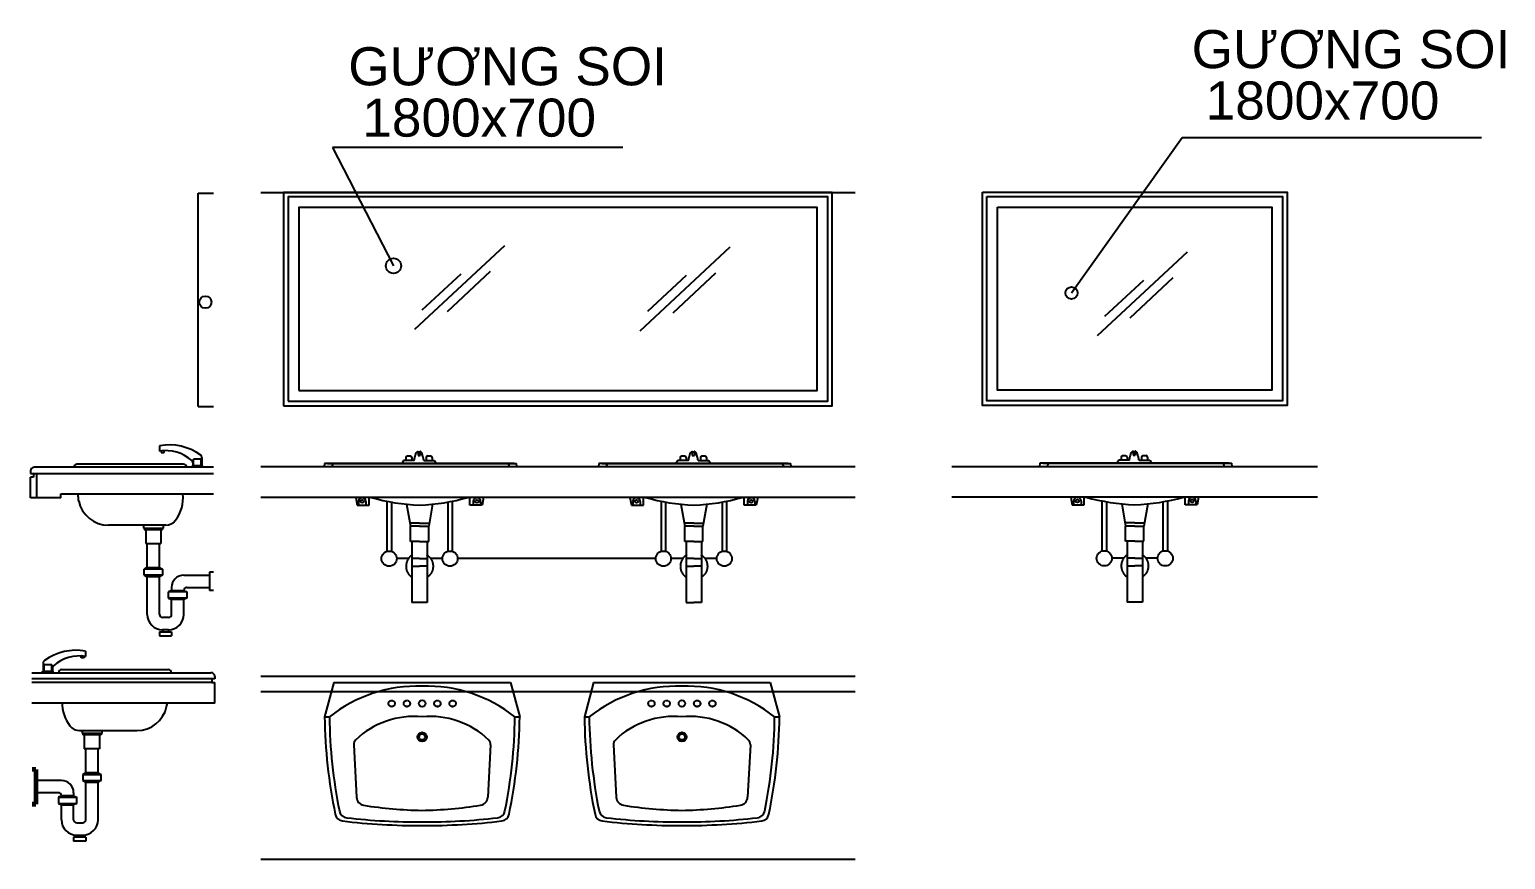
# Model space of a CAD drawing. Header units: inches. Extents: x 242965 to 445791, y 236206 to 423703.
# Drawn here: x 335822 to 340665, y 352039 to 354762 of the extents above; entities that cross this region are included whole.
import ezdxf

# ---------------------------------------------------------------- set-up
doc = ezdxf.new("R2010")
doc.units = ezdxf.units.IN
doc.header["$MEASUREMENT"] = 0
doc.linetypes.add('DASHED', pattern=[0.75, 0.5, -0.25])
doc.linetypes.add('DASHEDX2', pattern=[1.5, 1, -0.5])
doc.layers.add('9', color=251, linetype='Continuous', lineweight=13)
for name, color, linetype in [('HATCH', 8, 'Continuous'), ('NOI THAT', 42, 'Continuous'), ('TOILET', 35, 'Continuous')]:
    doc.layers.add(name, color=color, linetype=linetype)
doc.styles.add('VSIMPLEX', font='', dxfattribs={"height": 200})
doc.styles.get('VSIMPLEX').set_extended_font_data('VNI-Helve')

# ---------------------------------------------------------------- blocks, each defined once
blk = doc.blocks.new('A$C305263F2')
at = {"layer": 'HATCH', "linetype": 'Continuous'}
for p, q in [((477.8, 874.1), (773, 1149.2)), ((501.9, 937.6), (629.3, 1056.3)), ((584.9, 932.9), (725.9, 1064.4))]:
    blk.add_line(p, q, dxfattribs=at)
blk.add_lwpolyline([(115, 1330.3), (1085, 1330.3), (1085, 660.3), (115, 660.3)], close=True, dxfattribs=at)
at = {"layer": 'NOI THAT', "linetype": 'Continuous'}
for p, q in [((392.6, 1014.2), (755.9, 1524)), ((755.9, 1524), (1737.4, 1524)), ((595, 494.4), (601.6, 494.4)), ((595, 494.4), (595, 481.9)), ((601.6, 494.4), (601.6, 481.9)), ((0, 445.3), (1200, 445.3)), ((547.3, 465.5), (541.4, 455.3)), ((582.6, 465.5), (547.3, 465.5)), ((554.9, 475.5), (554.9, 465.5)), ((559.9, 480.5), (569.9, 480.5)), ((574.9, 475.5), (574.9, 465.5)), ((582.7, 466), (582.8, 466.3)), ((582.7, 465.7), (582.7, 466)), ((582.7, 465.5), (582.7, 465.7)), ((582.8, 466.9), (582.9, 467.3)), ((582.8, 466.6), (582.8, 466.9)), ((582.8, 466.3), (582.8, 466.6)), ((582.9, 467.7), (583, 468)), ((582.9, 467.3), (582.9, 467.7)), ((583, 468), (583.1, 468.4)), ((583.1, 468.8), (583.2, 469.2)), ((583.1, 468.4), (583.1, 468.8)), ((583.2, 469.6), (583.3, 470)), ((583.2, 469.2), (583.2, 469.6)), ((583.3, 470), (583.4, 470.4)), ((583.4, 470.4), (583.5, 470.8)), ((583.5, 471.2), (583.6, 471.6)), ((583.5, 470.8), (583.5, 471.2)), ((583.6, 471.6), (583.7, 472)), ((583.7, 472.4), (583.8, 472.7)), ((583.7, 472), (583.7, 472.4)), ((583.8, 472.7), (583.9, 473)), ((583.9, 473.4), (584, 473.7)), ((583.9, 473), (583.9, 473.4)), ((584, 474), (584.1, 474.2)), ((584, 473.7), (584, 474)), ((584.1, 474.2), (584.1, 474.5)), ((595, 481.9), (601.6, 481.9)), ((612.6, 474.2), (612.5, 474.5)), ((612.6, 474), (612.6, 474.2)), ((612.7, 473.7), (612.6, 474)), ((612.7, 473.4), (612.7, 473.7)), ((612.8, 473), (612.7, 473.4)), ((612.8, 472.7), (612.8, 473)), ((612.9, 472.4), (612.8, 472.7)), ((613, 472), (612.9, 472.4)), ((613, 471.6), (613, 472)), ((613.1, 471.2), (613, 471.6)), ((613.2, 470.8), (613.1, 471.2)), ((613.2, 470.4), (613.2, 470.8)), ((613.3, 470), (613.2, 470.4)), ((613.4, 469.6), (613.3, 470)), ((613.5, 469.2), (613.4, 469.6)), ((613.5, 468.8), (613.5, 469.2)), ((613.6, 468.4), (613.5, 468.8)), ((613.6, 468), (613.6, 468.4)), ((613.7, 467.7), (613.6, 468)), ((613.7, 467.3), (613.7, 467.7)), ((613.8, 466.9), (613.7, 467.3)), ((613.8, 466.6), (613.8, 466.9)), ((613.9, 466.3), (613.8, 466.6)), ((613.9, 466), (613.9, 466.3)), ((613.9, 465.7), (613.9, 466)), ((614, 465.5), (613.9, 465.7)), ((614, 465.5), (649.3, 465.5)), ((621.7, 475.5), (621.7, 465.5)), ((626.7, 480.5), (636.7, 480.5)), ((641.7, 475.5), (641.7, 465.5)), ((649.3, 465.5), (655.2, 455.3)), ((0, 345.3), (1200, 345.3)), ((390.4, 344.3), (395, 318.5)), ((434.5, 318.5), (434.5, 344.3)), ((765.5, 318.5), (765.5, 344.3)), ((809.6, 344.3), (805, 318.5)), ((395, 318.5), (434.5, 318.5)), ((399.5, 331.4), (399.5, 318.5)), ((423.8, 331.4), (423.8, 318.5)), ((492.5, 330.5), (492.5, 170)), ((507.5, 330.5), (507.5, 170)), ((557.2, 322), (570, 249.5)), ((642.8, 322), (630, 249.5)), ((692.5, 330.5), (692.5, 170)), ((707.5, 330.5), (707.5, 170)), ((805, 318.5), (765.5, 318.5)), ((776.2, 331.4), (776.2, 318.5)), ((800.5, 331.4), (800.5, 318.5)), ((600, 259.5), (568.2, 259.5)), ((570, 199.5), (570, 249.5)), ((600, 249.5), (570, 249.5)), ((600, 259.5), (631.8, 259.5)), ((600, 249.5), (630, 249.5)), ((630, 199.5), (630, 249.5)), ((600, 199.5), (570, 199.5)), ((575, 199.5), (575, 0)), ((600, 199.5), (630, 199.5)), ((625, 199.5), (625, 0)), ((524.9, 145.3), (564.6, 145.3)), ((524.9, 145.3), (564.6, 145.3)), ((565.2, 146), (564.3, 144.8)), ((566.2, 147.2), (565.2, 146)), ((567.2, 148.4), (566.2, 147.2)), ((568.3, 149.5), (567.2, 148.4)), ((569.4, 150.6), (568.3, 149.5)), ((570.5, 151.7), (569.4, 150.6)), ((571.7, 152.7), (570.5, 151.7)), ((572.9, 153.6), (571.7, 152.7)), ((574.1, 154.6), (572.9, 153.6)), ((575.4, 155.4), (574.1, 154.6)), ((576.7, 156.3), (575.4, 155.4)), ((623.3, 156.3), (624.6, 155.4)), ((624.6, 155.4), (625.9, 154.6)), ((625.9, 154.6), (627.1, 153.6)), ((627.1, 153.6), (628.3, 152.7)), ((628.3, 152.7), (629.5, 151.7)), ((629.5, 151.7), (630.6, 150.6)), ((630.6, 150.6), (631.7, 149.5)), ((631.7, 149.5), (632.8, 148.4)), ((632.8, 148.4), (633.8, 147.2)), ((633.8, 147.2), (634.8, 146)), ((634.8, 146), (635.7, 144.8)), ((635.4, 145.3), (675.1, 145.3)), ((635.4, 145.3), (675.1, 145.3)), ((555.7, 120.3), (555.6, 118.8)), ((555.6, 118.8), (555.7, 117.2)), ((555.8, 121.9), (555.7, 120.3)), ((555.7, 117.2), (555.7, 115.7)), ((555.7, 115.7), (555.9, 114.1)), ((555.9, 123.4), (555.8, 121.9)), ((556.1, 124.9), (555.9, 123.4)), ((555.9, 114.1), (556, 112.6)), ((556, 112.6), (556.3, 111.1)), ((556.4, 126.5), (556.1, 124.9)), ((556.3, 111.1), (556.6, 109.5)), ((556.7, 128), (556.4, 126.5)), ((556.6, 109.5), (556.9, 108)), ((557, 129.5), (556.7, 128)), ((556.9, 108), (557.3, 106.5)), ((557.4, 131), (557, 129.5)), ((557.3, 106.5), (557.7, 105)), ((557.9, 132.5), (557.4, 131)), ((557.7, 105), (558.2, 103.6)), ((558.4, 133.9), (557.9, 132.5)), ((558.2, 103.6), (558.8, 102.1)), ((559, 135.4), (558.4, 133.9)), ((558.8, 102.1), (559.4, 100.7)), ((559.6, 136.8), (559, 135.4)), ((559.4, 100.7), (560, 99.3)), ((560.2, 138.2), (559.6, 136.8)), ((560, 99.3), (560.7, 97.9)), ((560.9, 139.6), (560.2, 138.2)), ((560.7, 97.9), (561.5, 96.6)), ((561.7, 140.9), (560.9, 139.6)), ((562.5, 142.2), (561.7, 140.9)), ((563.4, 143.5), (562.5, 142.2)), ((564.3, 144.8), (563.4, 143.5)), ((600, 143.5), (575, 143.5)), ((575, 118.5), (600, 118.5)), ((600, 143.5), (625, 143.5)), ((625, 118.5), (600, 118.5)), ((635.7, 144.8), (636.6, 143.5)), ((636.6, 143.5), (637.5, 142.2)), ((637.5, 142.2), (638.3, 140.9)), ((638.3, 140.9), (639.1, 139.6)), ((639.3, 97.9), (638.5, 96.6)), ((639.1, 139.6), (639.8, 138.2)), ((640, 99.3), (639.3, 97.9)), ((639.8, 138.2), (640.4, 136.8)), ((640.6, 100.7), (640, 99.3)), ((640.4, 136.8), (641, 135.4)), ((641.2, 102.1), (640.6, 100.7)), ((641, 135.4), (641.6, 133.9)), ((641.8, 103.6), (641.2, 102.1)), ((641.6, 133.9), (642.1, 132.5)), ((642.3, 105), (641.8, 103.6)), ((642.1, 132.5), (642.6, 131)), ((642.7, 106.5), (642.3, 105)), ((642.6, 131), (643, 129.5)), ((643.1, 108), (642.7, 106.5)), ((643, 129.5), (643.3, 128)), ((643.4, 109.5), (643.1, 108)), ((643.3, 128), (643.6, 126.5)), ((643.7, 111.1), (643.4, 109.5)), ((643.6, 126.5), (643.9, 124.9)), ((644, 112.6), (643.7, 111.1)), ((643.9, 124.9), (644.1, 123.4)), ((644.1, 114.1), (644, 112.6)), ((644.1, 123.4), (644.2, 121.9)), ((644.3, 115.7), (644.1, 114.1)), ((644.2, 121.9), (644.3, 120.3)), ((644.3, 120.3), (644.4, 118.8)), ((644.4, 118.8), (644.3, 117.2)), ((644.3, 117.2), (644.3, 115.7)), ((561.5, 96.6), (562.3, 95.2)), ((562.3, 95.2), (563.1, 93.9)), ((563.1, 93.9), (564, 92.6)), ((564, 92.6), (565.8, 90.2)), ((564.9, 91.4), (565.9, 90.2)), ((565.9, 90.2), (566.9, 89)), ((566.9, 89), (567.9, 87.9)), ((567.9, 87.9), (569, 86.8)), ((569, 86.8), (570.1, 85.7)), ((570.1, 85.7), (571.3, 84.7)), ((571.3, 84.7), (572.5, 83.7)), ((572.5, 83.7), (573.7, 82.8)), ((573.7, 82.8), (575, 81.9)), ((626.3, 82.8), (625, 81.9)), ((627.5, 83.7), (626.3, 82.8)), ((628.7, 84.7), (627.5, 83.7)), ((629.9, 85.7), (628.7, 84.7)), ((631, 86.8), (629.9, 85.7)), ((632.1, 87.9), (631, 86.8)), ((633.1, 89), (632.1, 87.9)), ((634.1, 90.2), (633.1, 89)), ((635.1, 91.4), (634.1, 90.2)), ((636, 92.6), (634.2, 90.2)), ((636.9, 93.9), (636, 92.6)), ((637.7, 95.2), (636.9, 93.9)), ((638.5, 96.6), (637.7, 95.2)), ((625, 0), (575, 0))]:
    blk.add_line(p, q, dxfattribs=at)
at = {"layer": 'NOI THAT'}
for p, q in [((288.1, 455.3), (287.4, 445.3)), ((909.9, 455.3), (288.1, 455.3)), ((298.4, 455.3), (909.9, 455.3)), ((313.3, 445.3), (316.9, 455.3)), ((894.9, 445.3), (891.3, 455.3)), ((909.9, 455.3), (918.4, 455.3)), ((919.5, 445.3), (918.4, 455.3))]:
    blk.add_line(p, q, dxfattribs=at)
at = {"layer": 'NOI THAT', "linetype": 'Continuous'}
for points in [[(100, 1345.3), (1100, 1345.3), (1100, 645.3), (100, 645.3)], [(150, 1295.3), (1050, 1295.3), (1050, 695.3), (150, 695.3)]]:
    blk.add_lwpolyline(points, close=True, dxfattribs=at)
for points in [[(584.1, 474.5, -0.052379), (584.7, 476.5, 0.027546), (586, 480.3, 0.019021), (586.9, 483.8, -0.022763), (587.7, 486.8, -0.018388), (588.9, 490.4, -0.085869), (589.3, 491.1, -0.181444), (590.4, 491.6, 0.097961), (592.5, 492.4, 0.28506), (593.6, 494.6, -1.25813), (595, 494.4)], [(612.5, 474.5, 0.052387), (611.9, 476.5, -0.027555), (610.6, 480.3, -0.019028), (609.7, 483.8, 0.02277), (609, 486.8, 0.018388), (607.7, 490.4, 0.085869), (607.3, 491.1, 0.181444), (606.3, 491.6, -0.097961), (604.2, 492.4, -0.285035), (603, 494.6, 1.258072), (601.6, 494.4)]]:
    blk.add_lwpolyline(points, format="xyb", dxfattribs=at)
for centre, radius in [((392.6, 1014.2), 20), ((411.7, 331.4), 5.01), ((788.4, 331.4), 5.01), ((500, 143.5), 25), ((700, 143.5), 25)]:
    blk.add_circle(centre, radius, dxfattribs=at)
for centre, radius, start, end in [((559.9, 475.5), 5, 90, 180), ((569.9, 475.5), 5, 0, 90), ((626.7, 475.5), 5, 90, 180), ((636.7, 475.5), 5, 0, 90), ((411.7, 331.4), 12.1, 90, 180), ((411.7, 331.4), 12.1, 0, 90), ((639.9, 1076.1), 758.6, 254.719, 266.9872), ((560.1, 1076.1), 758.6, 273.0128, 285.281), ((788.4, 331.4), 12.1, 90, 180), ((788.4, 331.4), 12.1, 0, 90)]:
    blk.add_arc(centre, radius, start, end, dxfattribs=at)
at = {"layer": 'NOI THAT', "linetype": 'Continuous', "style": 'VSIMPLEX'}
for s, p in [('GÖÔNG SOI', (786.7, 1751.8)), ('1800x700', (832.6, 1583.3))]:
    blk.add_text(s, height=125, dxfattribs=at).set_placement(p)
blk = doc.blocks.new('A$C015D6503')
at = {"layer": 'HATCH', "linetype": 'Continuous'}
for p, q in [((505.8, 896.1), (801, 1171.2)), ((1245.3, 891.5), (1540.6, 1166.7)), ((529.9, 959.6), (657.3, 1078.3)), ((612.9, 954.9), (753.9, 1086.4)), ((1269.5, 955), (1396.9, 1073.8)), ((1352.5, 950.3), (1493.5, 1081.8))]:
    blk.add_line(p, q, dxfattribs=at)
blk.add_lwpolyline([(90, 660.3), (1860, 660.3), (1860, 1330.3), (90, 1330.3)], close=True, dxfattribs=at)
at = {"layer": 'NOI THAT', "linetype": 'Continuous'}
for p, q in [((1187.6, 1492.5), (235.1, 1492.5)), ((235.1, 1492.5), (435.3, 1104.3)), ((0, 1345.3), (1950, 1345.3)), ((515.9, 494.4), (522.5, 494.4)), ((515.9, 494.4), (515.9, 481.9)), ((522.5, 494.4), (522.5, 481.9)), ((1415.9, 494.4), (1415.9, 481.9)), ((1415.9, 494.4), (1422.5, 494.4)), ((1422.5, 494.4), (1422.5, 481.9)), ((0, 445.3), (1950, 445.3)), ((468.2, 465.5), (462.3, 455.3)), ((503.5, 465.5), (468.2, 465.5)), ((475.8, 475.5), (475.8, 465.5)), ((480.8, 480.5), (490.8, 480.5)), ((495.8, 475.5), (495.8, 465.5)), ((503.6, 466.3), (503.7, 466.6)), ((503.6, 466), (503.6, 466.3)), ((503.6, 465.7), (503.6, 466)), ((503.6, 465.5), (503.6, 465.7)), ((503.7, 466.9), (503.8, 467.3)), ((503.7, 466.6), (503.7, 466.9)), ((503.8, 467.7), (503.9, 468)), ((503.8, 467.3), (503.8, 467.7)), ((503.9, 468.4), (504, 468.8)), ((503.9, 468), (503.9, 468.4)), ((504, 468.8), (504.1, 469.2)), ((504.1, 469.6), (504.2, 470)), ((504.1, 469.2), (504.1, 469.6)), ((504.2, 470), (504.3, 470.4)), ((504.3, 470.8), (504.4, 471.2)), ((504.3, 470.4), (504.3, 470.8)), ((504.4, 471.2), (504.5, 471.6)), ((504.5, 471.6), (504.6, 472)), ((504.6, 472.4), (504.7, 472.7)), ((504.6, 472), (504.6, 472.4)), ((504.7, 473), (504.8, 473.4)), ((504.7, 472.7), (504.7, 473)), ((504.8, 473.4), (504.9, 473.7)), ((504.9, 474), (505, 474.2)), ((504.9, 473.7), (504.9, 474)), ((505, 474.2), (505, 474.5)), ((515.9, 481.9), (522.5, 481.9)), ((533.5, 474.2), (533.4, 474.5)), ((533.5, 474), (533.5, 474.2)), ((533.6, 473.7), (533.5, 474)), ((533.6, 473.4), (533.6, 473.7)), ((533.7, 473), (533.6, 473.4)), ((533.7, 472.7), (533.7, 473)), ((533.8, 472.4), (533.7, 472.7)), ((533.9, 472), (533.8, 472.4)), ((533.9, 471.6), (533.9, 472)), ((534, 471.2), (533.9, 471.6)), ((534.1, 470.8), (534, 471.2)), ((534.1, 470.4), (534.1, 470.8)), ((534.2, 470), (534.1, 470.4)), ((534.3, 469.6), (534.2, 470)), ((534.3, 469.2), (534.3, 469.6)), ((534.4, 468.8), (534.3, 469.2)), ((534.5, 468.4), (534.4, 468.8)), ((534.5, 468), (534.5, 468.4)), ((534.6, 467.7), (534.5, 468)), ((534.6, 467.3), (534.6, 467.7)), ((534.7, 466.9), (534.6, 467.3)), ((534.7, 466.6), (534.7, 466.9)), ((534.8, 466.3), (534.7, 466.6)), ((534.8, 466), (534.8, 466.3)), ((534.8, 465.7), (534.8, 466)), ((534.9, 465.5), (534.8, 465.7)), ((534.9, 465.5), (570.2, 465.5)), ((542.6, 475.5), (542.6, 465.5)), ((547.6, 480.5), (557.6, 480.5)), ((562.6, 475.5), (562.6, 465.5)), ((570.2, 465.5), (576.1, 455.3)), ((1368.2, 465.5), (1362.3, 455.3)), ((1403.5, 465.5), (1368.2, 465.5)), ((1375.8, 475.5), (1375.8, 465.5)), ((1380.8, 480.5), (1390.8, 480.5)), ((1395.8, 475.5), (1395.8, 465.5)), ((1403.6, 466.3), (1403.7, 466.6)), ((1403.6, 466), (1403.6, 466.3)), ((1403.6, 465.7), (1403.6, 466)), ((1403.6, 465.5), (1403.6, 465.7)), ((1403.7, 466.9), (1403.8, 467.3)), ((1403.7, 466.6), (1403.7, 466.9)), ((1403.8, 467.7), (1403.9, 468)), ((1403.8, 467.3), (1403.8, 467.7)), ((1403.9, 468.4), (1404, 468.8)), ((1403.9, 468), (1403.9, 468.4)), ((1404, 468.8), (1404.1, 469.2)), ((1404.1, 469.6), (1404.2, 470)), ((1404.1, 469.2), (1404.1, 469.6)), ((1404.2, 470), (1404.3, 470.4)), ((1404.3, 470.8), (1404.4, 471.2)), ((1404.3, 470.4), (1404.3, 470.8)), ((1404.4, 471.2), (1404.5, 471.6)), ((1404.5, 471.6), (1404.6, 472)), ((1404.6, 472.4), (1404.7, 472.7)), ((1404.6, 472), (1404.6, 472.4)), ((1404.7, 473), (1404.8, 473.4)), ((1404.7, 472.7), (1404.7, 473)), ((1404.8, 473.4), (1404.9, 473.7)), ((1404.9, 474), (1405, 474.2)), ((1404.9, 473.7), (1404.9, 474)), ((1405, 474.2), (1405, 474.5)), ((1415.9, 481.9), (1422.5, 481.9)), ((1433.5, 474.2), (1433.4, 474.5)), ((1433.5, 474), (1433.5, 474.2)), ((1433.6, 473.7), (1433.5, 474)), ((1433.6, 473.4), (1433.6, 473.7)), ((1433.7, 473), (1433.6, 473.4)), ((1433.7, 472.7), (1433.7, 473)), ((1433.8, 472.4), (1433.7, 472.7)), ((1433.9, 472), (1433.8, 472.4)), ((1433.9, 471.6), (1433.9, 472)), ((1434, 471.2), (1433.9, 471.6)), ((1434.1, 470.8), (1434, 471.2)), ((1434.1, 470.4), (1434.1, 470.8)), ((1434.2, 470), (1434.1, 470.4)), ((1434.3, 469.6), (1434.2, 470)), ((1434.3, 469.2), (1434.3, 469.6)), ((1434.4, 468.8), (1434.3, 469.2)), ((1434.5, 468.4), (1434.4, 468.8)), ((1434.5, 468), (1434.5, 468.4)), ((1434.6, 467.7), (1434.5, 468)), ((1434.6, 467.3), (1434.6, 467.7)), ((1434.7, 466.9), (1434.6, 467.3)), ((1434.7, 466.6), (1434.7, 466.9)), ((1434.8, 466.3), (1434.7, 466.6)), ((1434.8, 466), (1434.8, 466.3)), ((1434.8, 465.7), (1434.8, 466)), ((1434.9, 465.5), (1434.8, 465.7)), ((1434.9, 465.5), (1470.2, 465.5)), ((1442.6, 475.5), (1442.6, 465.5)), ((1447.6, 480.5), (1457.6, 480.5)), ((1462.6, 475.5), (1462.6, 465.5)), ((1470.2, 465.5), (1476.1, 455.3)), ((0, 345.3), (1950, 345.3)), ((311.3, 344.3), (315.9, 318.5)), ((355.4, 318.5), (355.4, 344.3)), ((686.4, 318.5), (686.4, 344.3)), ((730.5, 344.3), (725.9, 318.5)), ((1211.3, 344.3), (1215.9, 318.5)), ((1255.4, 318.5), (1255.4, 344.3)), ((1586.4, 318.5), (1586.4, 344.3)), ((1630.5, 344.3), (1625.9, 318.5)), ((315.9, 318.5), (355.4, 318.5)), ((320.4, 331.4), (320.4, 318.5)), ((344.7, 331.4), (344.7, 318.5)), ((413.4, 330.5), (413.4, 170)), ((428.4, 330.5), (428.4, 170)), ((478.1, 322), (490.9, 249.5)), ((563.7, 322), (550.9, 249.5)), ((613.4, 330.5), (613.4, 170)), ((628.4, 330.5), (628.4, 170)), ((725.9, 318.5), (686.4, 318.5)), ((697.1, 331.4), (697.1, 318.5)), ((721.4, 331.4), (721.4, 318.5)), ((1215.9, 318.5), (1255.4, 318.5)), ((1220.4, 331.4), (1220.4, 318.5)), ((1244.7, 331.4), (1244.7, 318.5)), ((1313.4, 330.5), (1313.4, 170)), ((1328.4, 330.5), (1328.4, 170)), ((1378.1, 322), (1390.9, 249.5)), ((1463.7, 322), (1450.9, 249.5)), ((1513.4, 330.5), (1513.4, 170)), ((1528.4, 330.5), (1528.4, 170)), ((1625.9, 318.5), (1586.4, 318.5)), ((1597.1, 331.4), (1597.1, 318.5)), ((1621.4, 331.4), (1621.4, 318.5)), ((520.9, 259.5), (489.1, 259.5)), ((520.9, 249.5), (490.9, 249.5)), ((490.9, 199.5), (490.9, 249.5)), ((520.9, 259.5), (552.7, 259.5)), ((520.9, 249.5), (550.9, 249.5)), ((550.9, 199.5), (550.9, 249.5)), ((1420.9, 259.5), (1389.1, 259.5)), ((1420.9, 249.5), (1390.9, 249.5)), ((1390.9, 199.5), (1390.9, 249.5)), ((1420.9, 259.5), (1452.7, 259.5)), ((1420.9, 249.5), (1450.9, 249.5)), ((1450.9, 199.5), (1450.9, 249.5)), ((520.9, 199.5), (490.9, 199.5)), ((495.9, 199.5), (495.9, 0)), ((520.9, 199.5), (550.9, 199.5)), ((545.9, 199.5), (545.9, 0)), ((1420.9, 199.5), (1390.9, 199.5)), ((1395.9, 199.5), (1395.9, 0)), ((1420.9, 199.5), (1450.9, 199.5)), ((1445.9, 199.5), (1445.9, 0)), ((445.8, 145.3), (485.5, 145.3)), ((486.1, 146), (485.1, 144.8)), ((487.1, 147.2), (486.1, 146)), ((488.1, 148.4), (487.1, 147.2)), ((489.1, 149.5), (488.1, 148.4)), ((490.2, 150.6), (489.1, 149.5)), ((491.4, 151.7), (490.2, 150.6)), ((492.6, 152.7), (491.4, 151.7)), ((493.8, 153.6), (492.6, 152.7)), ((495, 154.6), (493.8, 153.6)), ((496.3, 155.4), (495, 154.6)), ((497.6, 156.3), (496.3, 155.4)), ((544.2, 156.3), (545.5, 155.4)), ((545.5, 155.4), (546.8, 154.6)), ((546.8, 154.6), (548, 153.6)), ((548, 153.6), (549.2, 152.7)), ((549.2, 152.7), (550.4, 151.7)), ((550.4, 151.7), (551.5, 150.6)), ((551.5, 150.6), (552.6, 149.5)), ((552.6, 149.5), (553.7, 148.4)), ((553.7, 148.4), (554.7, 147.2)), ((554.7, 147.2), (555.7, 146)), ((555.7, 146), (556.6, 144.8)), ((556.3, 145.3), (596, 145.3)), ((645.8, 145.3), (1296, 145.3)), ((1345.8, 145.3), (1385.5, 145.3)), ((1386.1, 146), (1385.1, 144.8)), ((1387.1, 147.2), (1386.1, 146)), ((1388.1, 148.4), (1387.1, 147.2)), ((1389.1, 149.5), (1388.1, 148.4)), ((1390.2, 150.6), (1389.1, 149.5)), ((1391.4, 151.7), (1390.2, 150.6)), ((1392.6, 152.7), (1391.4, 151.7)), ((1393.8, 153.6), (1392.6, 152.7)), ((1395, 154.6), (1393.8, 153.6)), ((1396.3, 155.4), (1395, 154.6)), ((1397.6, 156.3), (1396.3, 155.4)), ((1444.2, 156.3), (1445.5, 155.4)), ((1445.5, 155.4), (1446.8, 154.6)), ((1446.8, 154.6), (1448, 153.6)), ((1448, 153.6), (1449.2, 152.7)), ((1449.2, 152.7), (1450.4, 151.7)), ((1450.4, 151.7), (1451.5, 150.6)), ((1451.5, 150.6), (1452.6, 149.5)), ((1452.6, 149.5), (1453.7, 148.4)), ((1453.7, 148.4), (1454.7, 147.2)), ((1454.7, 147.2), (1455.7, 146)), ((1455.7, 146), (1456.6, 144.8)), ((1456.3, 145.3), (1496, 145.3)), ((476.6, 120.3), (476.5, 118.8)), ((476.5, 118.8), (476.6, 117.2)), ((476.7, 121.9), (476.6, 120.3)), ((476.6, 117.2), (476.6, 115.7)), ((476.6, 115.7), (476.8, 114.1)), ((476.8, 123.4), (476.7, 121.9)), ((477, 124.9), (476.8, 123.4)), ((476.8, 114.1), (476.9, 112.6)), ((476.9, 112.6), (477.2, 111.1)), ((477.3, 126.5), (477, 124.9)), ((477.2, 111.1), (477.5, 109.5)), ((477.6, 128), (477.3, 126.5)), ((477.5, 109.5), (477.8, 108)), ((477.9, 129.5), (477.6, 128)), ((477.8, 108), (478.2, 106.5)), ((478.3, 131), (477.9, 129.5)), ((478.2, 106.5), (478.6, 105)), ((478.8, 132.5), (478.3, 131)), ((478.6, 105), (479.1, 103.6)), ((479.3, 133.9), (478.8, 132.5)), ((479.1, 103.6), (479.7, 102.1)), ((479.9, 135.4), (479.3, 133.9)), ((479.7, 102.1), (480.3, 100.7)), ((480.5, 136.8), (479.9, 135.4)), ((480.3, 100.7), (480.9, 99.3)), ((481.1, 138.2), (480.5, 136.8)), ((480.9, 99.3), (481.6, 97.9)), ((481.8, 139.6), (481.1, 138.2)), ((481.6, 97.9), (482.4, 96.6)), ((482.6, 140.9), (481.8, 139.6)), ((483.4, 142.2), (482.6, 140.9)), ((484.3, 143.5), (483.4, 142.2)), ((485.1, 144.8), (484.3, 143.5)), ((520.9, 143.5), (495.9, 143.5)), ((495.9, 118.5), (520.9, 118.5)), ((520.9, 143.5), (545.9, 143.5)), ((545.9, 118.5), (520.9, 118.5)), ((556.6, 144.8), (557.5, 143.5)), ((557.5, 143.5), (558.4, 142.2)), ((558.4, 142.2), (559.2, 140.9)), ((559.2, 140.9), (560, 139.6)), ((560.2, 97.9), (559.4, 96.6)), ((560, 139.6), (560.7, 138.2)), ((560.9, 99.3), (560.2, 97.9)), ((560.7, 138.2), (561.3, 136.8)), ((561.5, 100.7), (560.9, 99.3)), ((561.3, 136.8), (561.9, 135.4)), ((562.1, 102.1), (561.5, 100.7)), ((561.9, 135.4), (562.5, 133.9)), ((562.7, 103.6), (562.1, 102.1)), ((562.5, 133.9), (563, 132.5)), ((563.2, 105), (562.7, 103.6)), ((563, 132.5), (563.5, 131)), ((563.6, 106.5), (563.2, 105)), ((563.5, 131), (563.9, 129.5)), ((564, 108), (563.6, 106.5)), ((563.9, 129.5), (564.2, 128)), ((564.3, 109.5), (564, 108)), ((564.2, 128), (564.5, 126.5)), ((564.6, 111.1), (564.3, 109.5)), ((564.5, 126.5), (564.8, 124.9)), ((564.9, 112.6), (564.6, 111.1)), ((564.8, 124.9), (565, 123.4)), ((565, 114.1), (564.9, 112.6)), ((565, 123.4), (565.1, 121.9)), ((565.2, 115.7), (565, 114.1)), ((565.1, 121.9), (565.2, 120.3)), ((565.2, 120.3), (565.3, 118.8)), ((565.3, 118.8), (565.2, 117.2)), ((565.2, 117.2), (565.2, 115.7)), ((1376.6, 120.3), (1376.5, 118.8)), ((1376.5, 118.8), (1376.6, 117.2)), ((1376.7, 121.9), (1376.6, 120.3)), ((1376.6, 117.2), (1376.6, 115.7)), ((1376.6, 115.7), (1376.8, 114.1)), ((1376.8, 123.4), (1376.7, 121.9)), ((1377, 124.9), (1376.8, 123.4)), ((1376.8, 114.1), (1376.9, 112.6)), ((1376.9, 112.6), (1377.2, 111.1)), ((1377.3, 126.5), (1377, 124.9)), ((1377.2, 111.1), (1377.5, 109.5)), ((1377.6, 128), (1377.3, 126.5)), ((1377.5, 109.5), (1377.8, 108)), ((1377.9, 129.5), (1377.6, 128)), ((1377.8, 108), (1378.2, 106.5)), ((1378.3, 131), (1377.9, 129.5)), ((1378.2, 106.5), (1378.6, 105)), ((1378.8, 132.5), (1378.3, 131)), ((1378.6, 105), (1379.1, 103.6)), ((1379.3, 133.9), (1378.8, 132.5)), ((1379.1, 103.6), (1379.7, 102.1)), ((1379.9, 135.4), (1379.3, 133.9)), ((1379.7, 102.1), (1380.3, 100.7)), ((1380.5, 136.8), (1379.9, 135.4)), ((1380.3, 100.7), (1380.9, 99.3)), ((1381.1, 138.2), (1380.5, 136.8)), ((1380.9, 99.3), (1381.6, 97.9)), ((1381.8, 139.6), (1381.1, 138.2)), ((1381.6, 97.9), (1382.4, 96.6)), ((1382.6, 140.9), (1381.8, 139.6)), ((1383.4, 142.2), (1382.6, 140.9)), ((1384.3, 143.5), (1383.4, 142.2)), ((1385.1, 144.8), (1384.3, 143.5)), ((1420.9, 143.5), (1395.9, 143.5)), ((1395.9, 118.5), (1420.9, 118.5)), ((1420.9, 143.5), (1445.9, 143.5)), ((1445.9, 118.5), (1420.9, 118.5)), ((1456.6, 144.8), (1457.5, 143.5)), ((1457.5, 143.5), (1458.4, 142.2)), ((1458.4, 142.2), (1459.2, 140.9)), ((1459.2, 140.9), (1460, 139.6)), ((1460.2, 97.9), (1459.4, 96.6)), ((1460, 139.6), (1460.7, 138.2)), ((1460.9, 99.3), (1460.2, 97.9)), ((1460.7, 138.2), (1461.3, 136.8)), ((1461.5, 100.7), (1460.9, 99.3)), ((1461.3, 136.8), (1461.9, 135.4)), ((1462.1, 102.1), (1461.5, 100.7)), ((1461.9, 135.4), (1462.5, 133.9)), ((1462.7, 103.6), (1462.1, 102.1)), ((1462.5, 133.9), (1463, 132.5)), ((1463.2, 105), (1462.7, 103.6)), ((1463, 132.5), (1463.5, 131)), ((1463.6, 106.5), (1463.2, 105)), ((1463.5, 131), (1463.9, 129.5)), ((1464, 108), (1463.6, 106.5)), ((1463.9, 129.5), (1464.2, 128)), ((1464.3, 109.5), (1464, 108)), ((1464.2, 128), (1464.5, 126.5)), ((1464.6, 111.1), (1464.3, 109.5)), ((1464.5, 126.5), (1464.8, 124.9)), ((1464.9, 112.6), (1464.6, 111.1)), ((1464.8, 124.9), (1465, 123.4)), ((1465, 114.1), (1464.9, 112.6)), ((1465, 123.4), (1465.1, 121.9)), ((1465.2, 115.7), (1465, 114.1)), ((1465.1, 121.9), (1465.2, 120.3)), ((1465.2, 120.3), (1465.3, 118.8)), ((1465.3, 118.8), (1465.2, 117.2)), ((1465.2, 117.2), (1465.2, 115.7)), ((482.4, 96.6), (483.2, 95.2)), ((483.2, 95.2), (484, 93.9)), ((484, 93.9), (484.9, 92.6)), ((484.9, 92.6), (486.7, 90.2)), ((485.8, 91.4), (486.8, 90.2)), ((486.8, 90.2), (487.8, 89)), ((487.8, 89), (488.8, 87.9)), ((488.8, 87.9), (489.9, 86.8)), ((489.9, 86.8), (491, 85.7)), ((491, 85.7), (492.2, 84.7)), ((492.2, 84.7), (493.4, 83.7)), ((493.4, 83.7), (494.6, 82.8)), ((494.6, 82.8), (495.9, 81.9)), ((547.2, 82.8), (545.9, 81.9)), ((548.4, 83.7), (547.2, 82.8)), ((549.6, 84.7), (548.4, 83.7)), ((550.7, 85.7), (549.6, 84.7)), ((551.9, 86.8), (550.7, 85.7)), ((553, 87.9), (551.9, 86.8)), ((554, 89), (553, 87.9)), ((555, 90.2), (554, 89)), ((556, 91.4), (555, 90.2)), ((556.9, 92.6), (555.1, 90.2)), ((557.8, 93.9), (556.9, 92.6)), ((558.6, 95.2), (557.8, 93.9)), ((559.4, 96.6), (558.6, 95.2)), ((1382.4, 96.6), (1383.2, 95.2)), ((1383.2, 95.2), (1384, 93.9)), ((1384, 93.9), (1384.9, 92.6)), ((1384.9, 92.6), (1386.7, 90.2)), ((1385.8, 91.4), (1386.8, 90.2)), ((1386.8, 90.2), (1387.8, 89)), ((1387.8, 89), (1388.8, 87.9)), ((1388.8, 87.9), (1389.9, 86.8)), ((1389.9, 86.8), (1391, 85.7)), ((1391, 85.7), (1392.2, 84.7)), ((1392.2, 84.7), (1393.4, 83.7)), ((1393.4, 83.7), (1394.6, 82.8)), ((1394.6, 82.8), (1395.9, 81.9)), ((1447.2, 82.8), (1445.9, 81.9)), ((1448.4, 83.7), (1447.2, 82.8)), ((1449.6, 84.7), (1448.4, 83.7)), ((1450.7, 85.7), (1449.6, 84.7)), ((1451.9, 86.8), (1450.7, 85.7)), ((1453, 87.9), (1451.9, 86.8)), ((1454, 89), (1453, 87.9)), ((1455, 90.2), (1454, 89)), ((1456, 91.4), (1455, 90.2)), ((1456.9, 92.6), (1455.1, 90.2)), ((1457.8, 93.9), (1456.9, 92.6)), ((1458.6, 95.2), (1457.8, 93.9)), ((1459.4, 96.6), (1458.6, 95.2)), ((545.9, 0), (495.9, 0)), ((1395.9, 0), (1420.9, 0)), ((1445.9, 0), (1420.9, 0))]:
    blk.add_line(p, q, dxfattribs=at)
at = {"layer": 'NOI THAT'}
for p, q in [((209, 455.3), (208.3, 445.3)), ((830.8, 455.3), (209, 455.3)), ((219.2, 455.3), (830.8, 455.3)), ((234.2, 445.3), (237.8, 455.3)), ((815.8, 445.3), (812.2, 455.3)), ((830.8, 455.3), (839.3, 455.3)), ((840.4, 445.3), (839.3, 455.3)), ((1109, 455.3), (1108.3, 445.3)), ((1730.8, 455.3), (1109, 455.3)), ((1119.2, 455.3), (1730.8, 455.3)), ((1134.2, 445.3), (1137.8, 455.3)), ((1715.8, 445.3), (1712.2, 455.3)), ((1730.8, 455.3), (1739.3, 455.3)), ((1740.4, 445.3), (1739.3, 455.3))]:
    blk.add_line(p, q, dxfattribs=at)
at = {"layer": 'NOI THAT', "linetype": 'Continuous'}
for points in [[(75, 645.3), (1875, 645.3), (1875, 1345.3), (75, 1345.3)], [(125, 695.3), (1825, 695.3), (1825, 1295.3), (125, 1295.3)]]:
    blk.add_lwpolyline(points, close=True, dxfattribs=at)
for points in [[(505, 474.5, -0.052379), (505.6, 476.5, 0.027546), (506.9, 480.3, 0.019021), (507.8, 483.8, -0.022763), (508.6, 486.8, -0.018388), (509.8, 490.4, -0.085869), (510.2, 491.1, -0.181444), (511.3, 491.6, 0.097961), (513.3, 492.4, 0.28506), (514.5, 494.6, -1.25813), (515.9, 494.4)], [(533.4, 474.5, 0.052387), (532.8, 476.5, -0.027555), (531.5, 480.3, -0.019028), (530.6, 483.8, 0.02277), (529.9, 486.8, 0.018388), (528.6, 490.4, 0.085869), (528.2, 491.1, 0.181444), (527.2, 491.6, -0.097961), (525.1, 492.4, -0.285035), (523.9, 494.6, 1.258072), (522.5, 494.4)], [(1405, 474.5, -0.052379), (1405.6, 476.5, 0.027546), (1406.9, 480.3, 0.019021), (1407.8, 483.8, -0.022763), (1408.6, 486.8, -0.018388), (1409.8, 490.4, -0.085869), (1410.2, 491.1, -0.181444), (1411.3, 491.6, 0.097961), (1413.3, 492.4, 0.28506), (1414.5, 494.6, -1.25813), (1415.9, 494.4)], [(1433.4, 474.5, 0.052387), (1432.8, 476.5, -0.027555), (1431.5, 480.3, -0.019028), (1430.6, 483.8, 0.02277), (1429.9, 486.8, 0.018388), (1428.6, 490.4, 0.085869), (1428.2, 491.1, 0.181444), (1427.2, 491.6, -0.097961), (1425.1, 492.4, -0.285035), (1423.9, 494.6, 1.258072), (1422.5, 494.4)]]:
    blk.add_lwpolyline(points, format="xyb", dxfattribs=at)
for centre, radius in [((435.3, 1104.3), 25), ((332.5, 331.4), 5.01), ((709.2, 331.4), 5.01), ((1232.5, 331.4), 5.01), ((1609.2, 331.4), 5.01), ((420.9, 143.5), 25), ((620.9, 143.5), 25), ((1320.9, 143.5), 25), ((1520.9, 143.5), 25)]:
    blk.add_circle(centre, radius, dxfattribs=at)
for centre, radius, start, end in [((480.8, 475.5), 5, 90, 180), ((490.8, 475.5), 5, 0, 90), ((547.6, 475.5), 5, 90, 180), ((557.6, 475.5), 5, 0, 90), ((1380.8, 475.5), 5, 90, 180), ((1390.8, 475.5), 5, 0, 90), ((1447.6, 475.5), 5, 90, 180), ((1457.6, 475.5), 5, 0, 90), ((332.5, 331.4), 12.1, 90, 180), ((332.5, 331.4), 12.1, 0, 90), ((560.8, 1076.1), 758.6, 254.719, 266.9872), ((481, 1076.1), 758.6, 273.0128, 285.281), ((709.2, 331.4), 12.1, 90, 180), ((709.2, 331.4), 12.1, 0, 90), ((1232.5, 331.4), 12.1, 90, 180), ((1232.5, 331.4), 12.1, 0, 90), ((1460.8, 1076.1), 758.6, 254.719, 266.9872), ((1381, 1076.1), 758.6, 273.0128, 285.281), ((1609.2, 331.4), 12.1, 90, 180), ((1609.2, 331.4), 12.1, 0, 90)]:
    blk.add_arc(centre, radius, start, end, dxfattribs=at)
at = {"layer": 'NOI THAT', "linetype": 'Continuous', "style": 'VSIMPLEX'}
for s, p in [('GÖÔNG SOI', (287, 1696.5)), ('1800x700', (332.9, 1528.1))]:
    blk.add_text(s, height=125, dxfattribs=at).set_placement(p)
blk = doc.blocks.new('A$C48ED72DA')
at = {"layer": 'HATCH', "linetype": 'DASHED'}
blk.add_line((550, 0), (550, 1950), dxfattribs=at)
at = {"layer": 'NOI THAT', "linetype": 'Continuous'}
for p, q in [((0, 0), (0, 1950)), ((600, 0), (600, 1950))]:
    blk.add_line(p, q, dxfattribs=at)
at = {"layer": 'NOI THAT'}
for p, q in [((468.1, 1740.6), (468.1, 1724.8)), ((580.6, 1710.6), (468.1, 1740.6)), ((580.6, 1710.6), (580.6, 1130.6)), ((376.6, 1645), (204.2, 1636)), ((376.6, 1196.1), (204.2, 1205.1)), ((580.6, 1130.6), (468.1, 1100.6)), ((468.1, 1116.3), (468.1, 1100.6)), ((468.1, 888.2), (468.1, 872.4)), ((580.6, 858.2), (468.1, 888.2)), ((580.6, 858.2), (580.6, 278.2)), ((376.6, 792.6), (204.2, 783.7)), ((376.6, 343.7), (204.2, 352.7)), ((580.6, 278.2), (468.1, 248.2)), ((468.1, 263.9), (468.1, 248.2))]:
    blk.add_line(p, q, dxfattribs=at)
at = {"layer": 'NOI THAT', "linetype": 'DASHEDX2'}
for centre, radius in [((511.7, 1520.6), 10.5), ((511.7, 1520.6), 10.2), ((511.7, 1470.6), 10.5), ((511.7, 1470.6), 10.2), ((511.7, 1370.6), 10.5), ((511.7, 1370.6), 10.2), ((511.7, 1320.6), 10.5), ((511.7, 1320.6), 10.2), ((511.7, 668.2), 10.5), ((511.7, 668.2), 10.2), ((511.7, 618.2), 10.5), ((511.7, 618.2), 10.2), ((511.7, 518.2), 10.5), ((511.7, 518.2), 10.2), ((511.7, 468.2), 10.5), ((511.7, 468.2), 10.2)]:
    blk.add_circle(centre, radius, dxfattribs=at)
at = {"layer": 'NOI THAT'}
for centre, radius in [((402.2, 1420.6), 15), ((402.2, 1420.6), 10), ((511.7, 1420.6), 10.5), ((402.2, 568.2), 15), ((402.2, 568.2), 10), ((511.7, 568.2), 10.5)]:
    blk.add_circle(centre, radius, dxfattribs=at)
for centre, radius, start, end in [((154.1, 1678.4), 28, 101.7933, 172.1623), ((485.6, 90.7), 1649.9, 90.6088, 101.7933), ((485.6, 74.9), 1649.9, 90.6088, 101.4142), ((104.7, 1436.2), 464, 358.0682, 38.4553), ((2281.7, 1426.2), 2170.5, 173.2249, 180.1481), ((2281.7, 1426.2), 2158.5, 173.5691, 180.149), ((164.6, 1664.8), 28, 101.4142, 173.5691), ((1537.3, 1396.7), 1376.4, 170.9781, 178.9755), ((205.7, 1608.1), 28, 92.9669, 170.9653), ((377.6, 1625), 20, 44.0569, 92.9669), ((194.3, 1447.6), 275.1, 354.3472, 44.0569), ((2281.7, 1414.9), 2170.5, 179.8519, 186.7751), ((2281.7, 1414.9), 2158.5, 179.851, 186.4309), ((1538.3, 1444.4), 1377.3, 180.9609, 189.0119), ((194.3, 1393.5), 275.1, 315.9431, 5.6528), ((104.7, 1404.9), 464, 321.5447, 1.9318), ((205.7, 1233), 28, 189.0347, 267.0331), ((164.6, 1176.3), 28, 186.4309, 258.5858), ((377.6, 1216.1), 20, 267.0331, 315.9431), ((154.1, 1162.7), 28, 187.8377, 258.2067), ((485.6, 2750.4), 1649.9, 258.2067, 269.3912), ((485.6, 2766.2), 1649.9, 258.5858, 269.3912), ((485.6, -761.7), 1649.9, 90.6088, 101.7933), ((485.6, -777.4), 1649.9, 90.6088, 101.4142), ((104.7, 583.8), 464, 358.0682, 38.4553), ((2281.7, 573.8), 2170.5, 173.2249, 180.1481), ((154.1, 826), 28, 101.7933, 172.1623), ((164.6, 812.4), 28, 101.4142, 173.5691), ((2281.7, 573.8), 2158.5, 173.5691, 180.149), ((205.7, 755.7), 28, 92.9669, 170.9653), ((377.6, 772.6), 20, 44.0569, 92.9669), ((194.3, 595.3), 275.1, 354.3472, 44.0569), ((1537.3, 544.3), 1376.4, 170.9781, 178.9755), ((2281.7, 562.6), 2170.5, 179.8519, 186.7751), ((2281.7, 562.6), 2158.5, 179.851, 186.4309), ((1538.3, 592), 1377.3, 180.9609, 189.0119), ((194.3, 541.1), 275.1, 315.9431, 5.6528), ((104.7, 552.5), 464, 321.5447, 1.9318), ((205.7, 380.6), 28, 189.0347, 267.0331), ((377.6, 363.7), 20, 267.0331, 315.9431), ((154.1, 310.3), 28, 187.8377, 258.2067), ((164.6, 323.9), 28, 186.4309, 258.5858), ((485.6, 1913.8), 1649.9, 258.5858, 269.3912), ((485.6, 1898), 1649.9, 258.2067, 269.3912)]:
    blk.add_arc(centre, radius, start, end, dxfattribs=at)
blk = doc.blocks.new('A$C2CCE3C1B')
at = {"layer": 'NOI THAT', "linetype": 'Continuous'}
for p, q in [((550, 753.4), (550, 1453.4)), ((550, 1453.4), (600, 1453.4)), ((550, 753.4), (600, 753.4)), ((423.7, 623.4), (423.7, 606.7)), ((428.7, 607.4), (428.7, 601.8)), ((428.7, 601.8), (438.7, 601.8)), ((438.7, 601.8), (438.7, 608.1)), ((562.5, 585.2), (562.5, 558.4)), ((0, 540.9), (0, 533.4)), ((0, 533.4), (600, 533.4)), ((10, 533.4), (10, 520.9)), ((600, 553.4), (12.5, 553.4)), ((20, 533.4), (20, 453.4)), ((502.5, 563.4), (152.5, 563.4)), ((565, 558.4), (530, 558.4)), ((530, 553.4), (530, 558.4)), ((532.5, 568.4), (532.5, 558.4)), ((560, 580), (535, 580)), ((535, 558.4), (535, 580)), ((560, 558.4), (560, 580)), ((565, 553.4), (565, 558.4)), ((10, 520.9), (0, 520.9)), ((0, 453.4), (0, 520.9)), ((100, 453.4), (0, 453.4)), ((100, 465.9), (600, 465.9)), ((100, 453.4), (100, 465.9)), ((443.6, 363.4), (255.7, 363.4)), ((370.5, 363.4), (370.5, 353.4)), ((370.5, 353.4), (435.5, 353.4)), ((373, 353.4), (373, 349.8)), ((373, 349.8), (433, 349.8)), ((378, 349.8), (378, 303.4)), ((428, 349.8), (428, 303.4)), ((433, 353.4), (433, 349.8)), ((435.5, 363.4), (435.5, 353.4)), ((378, 303.4), (428, 303.4)), ((383, 224.4), (383, 303.4)), ((423, 224.4), (423, 303.4)), ((383, 224.4), (373, 219.4)), ((373, 199.4), (373, 219.4)), ((433, 219.4), (373, 219.4)), ((373, 199.4), (383, 194.4)), ((433, 199.4), (373, 199.4)), ((383, 224.4), (423, 224.4)), ((383, 70.5), (383, 194.4)), ((423, 194.4), (383, 194.4)), ((423, 224.4), (433, 219.4)), ((433, 199.4), (423, 194.4)), ((423, 70.5), (423, 194.4)), ((433, 219.4), (433, 199.4)), ((503, 199.4), (586.8, 199.4)), ((586.8, 209.4), (586.8, 149.4)), ((600, 209.4), (586.8, 209.4)), ((463, 149.4), (453, 144.4)), ((463, 159.4), (463, 149.4)), ((463, 149.4), (503, 149.4)), ((503, 149.4), (513, 144.4)), ((513, 159.4), (586.8, 159.4)), ((600, 149.4), (586.8, 149.4)), ((453, 124.4), (453, 144.4)), ((513, 144.4), (453, 144.4)), ((513, 124.4), (453, 124.4)), ((453, 124.4), (463, 119.4)), ((503, 119.4), (463, 119.4)), ((463, 70.5), (463, 119.4)), ((513, 124.4), (503, 119.4)), ((503, 70.5), (503, 119.4)), ((513, 144.4), (513, 124.4)), ((453, 60.5), (433, 60.5)), ((423, 13.7), (423, 0)), ((423, 13.7), (463, 13.7)), ((423, 0), (463, 0)), ((433, 20.5), (433, 13.7)), ((453, 20.5), (433, 20.5)), ((433, 13.7), (453, 13.7)), ((453, 20.5), (453, 13.7)), ((463, 13.7), (463, 0))]:
    blk.add_line(p, q, dxfattribs=at)
blk.add_circle((573.7, 1095.2), 20, dxfattribs=at)
for centre, radius, start, end in [((456.8, 455.8), 170.9, 53.5274, 101.1895), ((443.1, 477.6), 130.6, 48.8244, 98.5592), ((552.5, 585.2), 10, 0, 53.5273), ((12.5, 540.9), 12.5, 90, 180), ((152.5, 553.4), 10, 90, 180), ((502.5, 553.4), 10, 0, 90), ((522.5, 568.4), 10, 0, 48.8243), ((286.7, 470.2), 131.8, 181.8799, 192.4075), ((255.7, 463.4), 100, 192.4075, 270), ((380.1, 453.1), 120.6, 321.9749, 6.1269), ((443.6, 403.4), 40, 270, 321.9749), ((503, 159.4), 40, 90, 180), ((513, 149.4), 10, 90, 180), ((433, 70.5), 50, 180, 270), ((433, 70.5), 10, 180, 270), ((453, 70.5), 50, 270, 0), ((453, 70.5), 10, 270, 0)]:
    blk.add_arc(centre, radius, start, end, dxfattribs=at)
blk = doc.blocks.new('A$C03A0515A')
at = {"layer": 'TOILET', "linetype": 'Continuous'}
for p, q in [((37.5, 585.2), (37.5, 558.4)), ((161.3, 601.8), (161.3, 608.1)), ((171.3, 601.8), (161.3, 601.8)), ((171.3, 607.4), (171.3, 601.8)), ((176.3, 623.4), (176.3, 606.7)), ((0, 553.4), (587.5, 553.4)), ((600, 533.4), (0, 533.4)), ((35, 558.4), (70, 558.4)), ((35, 553.4), (35, 558.4)), ((40, 580), (65, 580)), ((40, 558.4), (40, 580)), ((65, 558.4), (65, 580)), ((67.5, 568.4), (67.5, 558.4)), ((70, 553.4), (70, 558.4)), ((97.5, 563.4), (447.5, 563.4)), ((590, 533.4), (590, 520.9)), ((600, 540.9), (600, 533.4)), ((590, 520.9), (0, 520.9)), ((590, 520.9), (600, 520.9)), ((600, 453.4), (600, 520.9)), ((600, 453.4), (0, 453.4)), ((156.4, 363.4), (344.3, 363.4)), ((164.5, 363.4), (164.5, 353.4)), ((229.5, 353.4), (164.5, 353.4)), ((167, 353.4), (167, 349.8)), ((227, 349.8), (167, 349.8)), ((172, 349.8), (172, 303.4)), ((222, 349.8), (222, 303.4)), ((227, 353.4), (227, 349.8)), ((229.5, 363.4), (229.5, 353.4)), ((222, 303.4), (172, 303.4)), ((177, 224.4), (177, 303.4)), ((217, 224.4), (217, 303.4)), ((97, 199.4), (13.2, 199.4)), ((177, 224.4), (167, 219.4)), ((167, 219.4), (167, 199.4)), ((167, 219.4), (227, 219.4)), ((167, 199.4), (177, 194.4)), ((167, 199.4), (227, 199.4)), ((217, 224.4), (177, 224.4)), ((177, 70.5), (177, 194.4)), ((177, 194.4), (217, 194.4)), ((217, 224.4), (227, 219.4)), ((227, 199.4), (217, 194.4)), ((217, 70.5), (217, 194.4)), ((227, 199.4), (227, 219.4)), ((87, 159.4), (13.2, 159.4)), ((97, 149.4), (87, 144.4)), ((137, 149.4), (97, 149.4)), ((137, 159.4), (137, 149.4)), ((137, 149.4), (147, 144.4)), ((87, 144.4), (147, 144.4)), ((87, 144.4), (87, 124.4)), ((87, 124.4), (147, 124.4)), ((87, 124.4), (97, 119.4)), ((97, 70.5), (97, 119.4)), ((97, 119.4), (137, 119.4)), ((147, 124.4), (137, 119.4)), ((137, 70.5), (137, 119.4)), ((147, 124.4), (147, 144.4)), ((147, 60.5), (167, 60.5)), ((177, 13.7), (137, 13.7)), ((137, 13.7), (137, 0)), ((177, 0), (137, 0)), ((147, 20.5), (167, 20.5)), ((147, 20.5), (147, 13.7)), ((167, 13.7), (147, 13.7)), ((167, 20.5), (167, 13.7)), ((177, 13.7), (177, 0))]:
    blk.add_line(p, q, dxfattribs=at)
at = {"layer": 'TOILET', "linetype": 'Continuous', "const_width": 15.6}
for points in [[(13.2, 236), (0, 236)], [(13.2, 236), (13.2, 121.9)], [(13.2, 121.9), (0, 121.9)]]:
    blk.add_lwpolyline(points, dxfattribs=at)
at = {"layer": 'TOILET', "linetype": 'Continuous'}
for centre, radius, start, end in [((47.5, 585.2), 10, 126.4722, 180), ((143.2, 455.8), 170.9, 78.8105, 126.4726), ((156.9, 477.6), 130.6, 81.4409, 131.1756), ((77.5, 568.4), 10, 131.1756, 180), ((97.5, 553.4), 10, 90, 180), ((447.5, 553.4), 10, 0, 90), ((587.5, 540.9), 12.5, 0, 90), ((219.9, 453.1), 120.6, 178.4541, 218.0251), ((344.3, 463.4), 100, 270, 347.5925), ((313.3, 470.2), 131.8, 347.5925, 353.9273), ((156.4, 403.4), 40, 218.025, 270), ((97, 159.4), 40, 0, 90), ((87, 149.4), 10, 0, 90), ((147, 70.5), 50, 180, 270), ((147, 70.5), 10, 180, 270), ((167, 70.5), 50, 270, 0), ((167, 70.5), 10, 270, 0)]:
    blk.add_arc(centre, radius, start, end, dxfattribs=at)

msp = doc.modelspace()

# ---------------------------------------------------------------- block references
at = {"layer": '9'}
for name, p in [('A$C305263F2', (338848.64, 352883.589)), ('A$C015D6503', (336581.099, 352882.567)), ('A$C2CCE3C1B', (335825.508, 352772.363)), ('A$C03A0515A', (335830.06, 352098.517))]:
    msp.add_blockref(name, p, dxfattribs=at)
at = {"layer": '9', "rotation": 90}
msp.add_blockref('A$C48ED72DA', (338531.099, 352038.943), dxfattribs=at)

doc.saveas('drawing.dxf')
